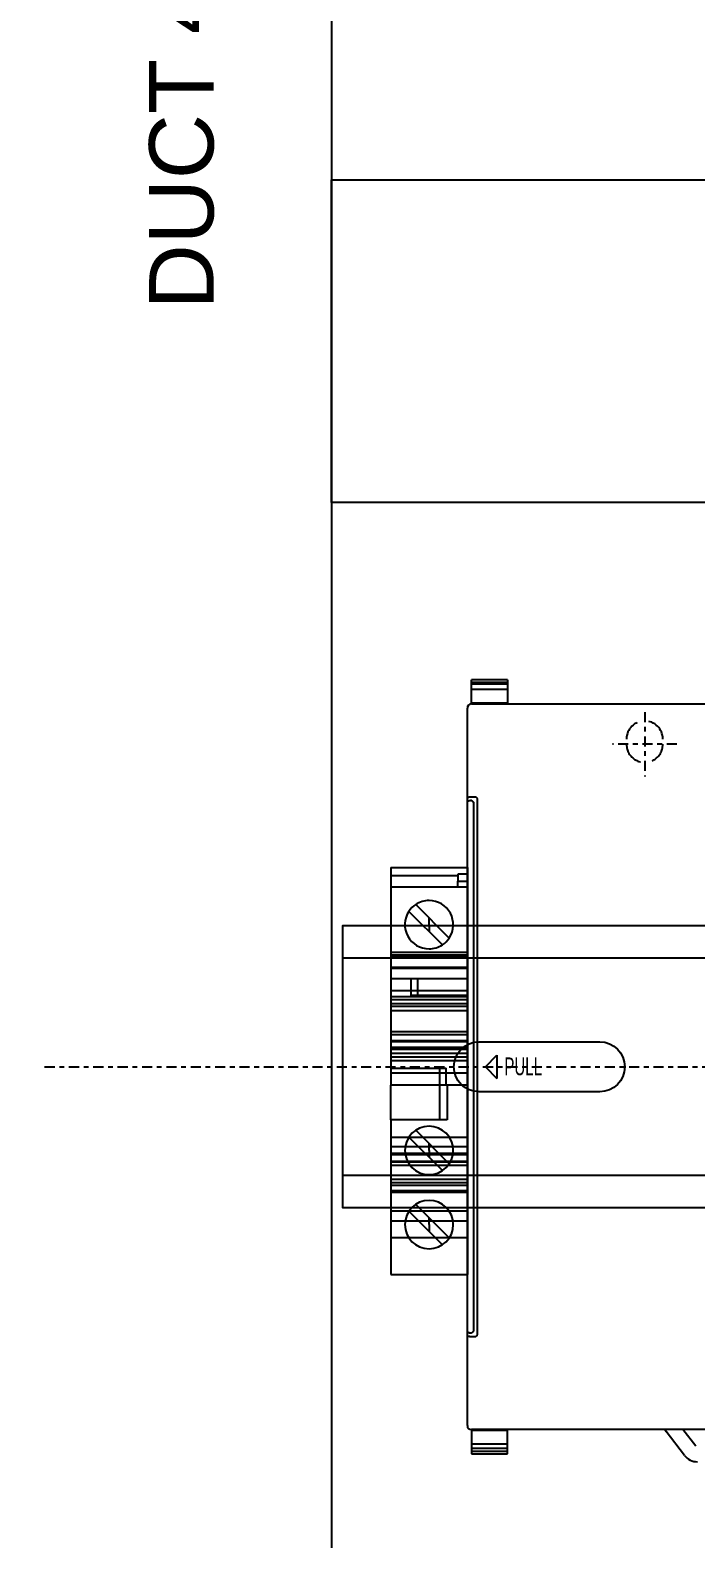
# Model space of a CAD drawing. Header units: millimetres. Extents: x -11 to 5160, y -11 to 2043.
# Drawn here: x 3984.62 to 3998.6, y 1234.25 to 1265.94 of the extents above; entities that cross this region are included whole.
import ezdxf

# ---------------------------------------------------------------- set-up
doc = ezdxf.new("R2010")
doc.units = ezdxf.units.MM
doc.linetypes.add('CENTER', pattern=[2, 1.25, -0.25, 0.25, -0.25])
doc.linetypes.add('DASHED', pattern=[4.5, 3, -1.5])
for name, color, linetype in [('Cable Duct', 160, 'Continuous'), ('Center Line', 6, 'CENTER'), ('MAIN-1', 7, 'Continuous'), ('MAIN-2', 7, 'Continuous')]:
    doc.layers.add(name, color=color, linetype=linetype)
doc.styles.get("Standard").update_dxf_attribs({"font": 'arial.ttf'})

# ---------------------------------------------------------------- blocks, each defined once
blk = doc.blocks.new('*U151')
blk.add_line((1.39, 17.5), (435.05, 17.5))
for points in [[(435.05, -17.5), (1.39, -17.5), (1.39, 17.5), (435.05, 17.5)], [(435.05, -13.5), (1.39, -13.5), (1.39, 13.5), (435.05, 13.5)]]:
    blk.add_lwpolyline(points)
blk.add_lwpolyline([(18.28, 3.1), (33.28, 3.1, -1), (33.28, -3.1), (18.28, -3.1, -1)], format="xyb", close=True)
at = {"layer": 'Center Line'}
blk.add_line((-35.6, 0), (467.82, 0), dxfattribs=at)
blk = doc.blocks.new('FX5U-32MT ES PLC')
at = {"color": 7, "linetype": 'Continuous'}
for p, q in [((4.99999, 47.99998), (0.49999, 47.99998)), ((0.49999, 47.51282), (4.99999, 47.51282)), ((0.49999, 46.83282), (4.99999, 46.83282)), ((0.5, 45.1), (0.5, 48)), ((0.5, 47.71281), (5, 47.71281)), ((5, 48), (5, 45.1)), ((5, 45.1), (0.5, 45.1)), ((0.5, 45), (149.5, 45)), ((1.50002, 45.00001), (1.5, 45.1)), ((2.00002, 45.00001), (2, 45.1)), ((2.50001, 45.00001), (2.50001, 45.10001)), ((3.00001, 45.10001), (3.00001, 45.00001)), ((3.5, 45.1), (3.5, 45.00001)), ((4.49999, 45.00001), (4.5, 45.1)), ((0, -44.5), (0, 44.5)), ((0.49999, 33.50001), (0.94807, 33.50001)), ((0.75195, 32.80002), (0.75195, -32.8)), ((1.19999, 33.24805), (1.19999, -33.24807)), ((2.25901, 0), (3.66204, 1.44337)), ((2.25901, 0), (3.66204, -1.44338)), ((3.66204, 1.44337), (3.66204, -1.44338)), ((0.94807, -33.49999), (0.49999, -33.49999)), ((149.5, -45), (0.5, -45)), ((0.5, -45.1), (0.5, -48)), ((0.5, -45.1), (5, -45.1)), ((1.50002, -45), (1.5, -45.1)), ((2, -45.1), (2.00002, -45)), ((2.50001, -45.09999), (2.50001, -45)), ((3.00001, -45), (3.00001, -45.09999)), ((3.5, -45), (3.5, -45.1)), ((4, -45.1), (4, -45)), ((4.49999, -45), (4.5, -45.1)), ((5, -48), (5, -45.1)), ((26.94959, -48.21764), (24.66339, -45.23865)), ((28.34752, -47.08265), (26.74922, -45)), ((4.99999, -46.83281), (0.49999, -46.83281)), ((4.99999, -47.74167), (0.49999, -47.74167)), ((0.49999, -48), (4.99999, -48)), ((5, -47.34959), (0.5, -47.34959))]:
    blk.add_line(p, q, dxfattribs=at)
at = {"color": 7, "linetype": 'CENTER'}
for p, q in [((22, 44), (22, 36)), ((26, 40), (18, 40))]:
    blk.add_line(p, q, dxfattribs=at)
at = {"color": 7, "linetype": 'Continuous'}
for points in [[(0, 33.36484, -0.139147), (0.002935, 33.382255, -0.105884), (0.014037, 33.396105), (0.028857, 33.406062), (0.044458, 33.413491), (0.061085, 33.419856), (0.078068, 33.425463), (0.095203, 33.430586), (0.112423, 33.435417), (0.12969, 33.44008), (0.146979, 33.44466), (0.16428, 33.449196), (0.180786, 33.453453), (0.19813, 33.457821), (0.215504, 33.462064), (0.232914, 33.46616), (0.250362, 33.470092), (0.268564, 33.473992), (0.286095, 33.477538), (0.304015, 33.480936), (0.321628, 33.484042), (0.339282, 33.48691), (0.356975, 33.489527), (0.374704, 33.491881), (0.392468, 33.49396), (0.410263, 33.495753), (0.427307, 33.49719), (0.445152, 33.498389), (0.463016, 33.499262), (0.480893, 33.499801), (0.498777, 33.500008)], [(0.94807, 33.50001), (0.974199, 33.498446, -0.029036), (1.000136, 33.493893), (1.025128, 33.486532), (1.049321, 33.476514), (1.072262, 33.464141), (1.093963, 33.449505), (1.114163, 33.43284), (1.132739, 33.414274), (1.149461, 33.39402), (1.164108, 33.372313), (1.176535, 33.349268), (1.186508, 33.325171), (1.193899, 33.300053), (1.19841, 33.274364), (1.19999, 33.24805)], [(0.49999, -33.49999), (0.482127, -33.499792), (0.464272, -33.49922), (0.446432, -33.498279), (0.428614, -33.496989), (0.410054, -33.495295), (0.392295, -33.493354), (0.374571, -33.491122), (0.356882, -33.48862), (0.339231, -33.485867), (0.321617, -33.482884), (0.30404, -33.479695), (0.286496, -33.476322), (0.268984, -33.47279), (0.251499, -33.469128), (0.234035, -33.465365), (0.216585, -33.461537), (0.199147, -33.457656), (0.181725, -33.453702), (0.164326, -33.449649), (0.146659, -33.445385), (0.129338, -33.441013), (0.112079, -33.4364), (0.094909, -33.431468), (0.077869, -33.426105), (0.06103, -33.420145), (0.044521, -33.413329), (0.029064, -33.405466), (0.014417, -33.395293, -0.094286), (0.003119, -33.381654, -0.143469), (0, -33.36482)], [(1.19999, -33.24807), (1.19843, -33.274198, -0.02904), (1.19388, -33.300135), (1.186523, -33.325128), (1.176508, -33.349321), (1.164138, -33.372262), (1.149504, -33.393963), (1.132842, -33.414163), (1.114279, -33.432739), (1.094028, -33.449461), (1.072322, -33.464109), (1.049279, -33.476535), (1.025185, -33.486508), (1.000069, -33.493899), (0.974381, -33.49841), (0.94807, -33.49999)]]:
    blk.add_lwpolyline(points, format="xyb", dxfattribs=at)
for points in [[(0, 32.80002), (0.00022, 32.80749), (0.000498, 32.811265), (0.00089, 32.81503), (0.001399, 32.818828), (0.00202, 32.82261), (0.00276, 32.826442), (0.00361, 32.83025), (0.004594, 32.834095), (0.00569, 32.83791), (0.006915, 32.841773), (0.00825, 32.8456), (0.009731, 32.849472), (0.01132, 32.8533), (0.013042, 32.857169), (0.01487, 32.86099), (0.016848, 32.864857), (0.01893, 32.86867), (0.021165, 32.87253), (0.0235, 32.87633), (0.025992, 32.880172), (0.02858, 32.88395), (0.031319, 32.887769), (0.03415, 32.89152), (0.037151, 32.895306), (0.04024, 32.89902), (0.043488, 32.902772), (0.04682, 32.90645), (0.050326, 32.910158), (0.05391, 32.91379), (0.057658, 32.917454), (0.06148, 32.92104), (0.06547, 32.924639), (0.06953, 32.92816), (0.073757, 32.931705), (0.07805, 32.93517), (0.082509, 32.93864), (0.08703, 32.94203), (0.091711, 32.94543), (0.09645, 32.94875), (0.101353, 32.95207), (0.10631, 32.95531), (0.111415, 32.958545), (0.11657, 32.9617), (0.121882, 32.964845), (0.12724, 32.96791), (0.132739, 32.970959), (0.13828, 32.97393), (0.14396, 32.976884), (0.14968, 32.97976), (0.155532, 32.982608), (0.16142, 32.98538), (0.167428, 32.988123), (0.17347, 32.99079), (0.179624, 32.993422), (0.18581, 32.99598), (0.192106, 32.998502), (0.19843, 33.00095), (0.204852, 33.003356), (0.2113, 33.00569), (0.217833, 33.00798), (0.22439, 33.0102), (0.231019, 33.01237), (0.23767, 33.01447), (0.244395, 33.016524), (0.25114, 33.01851), (0.257941, 33.020443), (0.26476, 33.02231), (0.271627, 33.024118), (0.27851, 33.02586), (0.285427, 33.027552), (0.29236, 33.02918), (0.299318, 33.030751), (0.30629, 33.03226), (0.313284, 33.03371), (0.32029, 33.0351), (0.327299, 33.036425), (0.33432, 33.03769), (0.34134, 33.038909), (0.34837, 33.04007), (0.355426, 33.041176), (0.36249, 33.04223), (0.369776, 33.043245), (0.37707, 33.0442), (0.384671, 33.045122), (0.39228, 33.04597), (0.399497, 33.046766), (0.40672, 33.04751), (0.413309, 33.048167), (0.4199, 33.04881), (0.428547, 33.04942), (0.4372, 33.04994), (0.45073, 33.050587), (0.46427, 33.05099), (0.482128, 33.051542), (0.49999, 33.05194)], [(0.49999, 33.05194), (0.509, 33.04514), (0.513529, 33.041677), (0.51804, 33.03819), (0.522579, 33.034636), (0.5271, 33.03106), (0.531649, 33.027431), (0.53618, 33.02378), (0.540734, 33.020076), (0.54527, 33.01635), (0.549824, 33.012571), (0.55436, 33.00877), (0.558909, 33.004916), (0.56344, 33.00104), (0.567979, 32.997116), (0.5725, 32.99317), (0.577029, 32.989186), (0.58154, 32.98518), (0.586055, 32.981131), (0.59055, 32.97706), (0.595045, 32.972946), (0.59952, 32.96881), (0.60399, 32.96465), (0.60844, 32.96047), (0.61288, 32.95625), (0.6173, 32.95201), (0.62171, 32.947745), (0.6261, 32.94346), (0.63047, 32.93915), (0.63482, 32.93482), (0.63915, 32.93047), (0.64346, 32.9261), (0.647745, 32.921715), (0.65201, 32.91731), (0.65625, 32.912885), (0.66047, 32.90844), (0.664666, 32.903985), (0.66884, 32.89951), (0.67296, 32.895045), (0.67706, 32.89056), (0.681105, 32.886099), (0.68513, 32.88162), (0.689166, 32.877075), (0.69318, 32.87251), (0.697233, 32.867847), (0.70126, 32.86316), (0.70503, 32.858773), (0.70878, 32.85437), (0.712143, 32.850388), (0.7155, 32.8464), (0.719666, 32.841313), (0.7238, 32.8362), (0.729997, 32.828393), (0.73611, 32.82052), (0.744058, 32.810292), (0.75195, 32.80002)], [(0.49999, -33.05192), (0.48411, -33.05179), (0.476224, -33.051636), (0.46834, -33.05142), (0.460519, -33.051141), (0.4527, -33.0508), (0.444948, -33.050401), (0.4372, -33.04994), (0.429533, -33.04942), (0.42187, -33.04884), (0.414292, -33.048205), (0.40672, -33.04751), (0.399247, -33.046764), (0.39178, -33.04596), (0.384422, -33.045109), (0.37707, -33.0442), (0.369836, -33.043248), (0.36261, -33.04224), (0.355486, -33.041183), (0.34837, -33.04007), (0.341325, -33.038913), (0.33429, -33.0377), (0.327285, -33.036428), (0.32029, -33.0351), (0.313289, -33.033709), (0.3063, -33.03226), (0.299324, -33.030749), (0.29236, -33.02918), (0.285423, -33.02755), (0.2785, -33.02586), (0.271622, -33.024116), (0.26476, -33.02231), (0.257941, -33.020441), (0.25114, -33.01851), (0.244395, -33.016527), (0.23767, -33.01448), (0.23102, -33.012372), (0.22439, -33.0102), (0.217834, -33.007978), (0.2113, -33.00569), (0.204853, -33.003354), (0.19843, -33.00095), (0.192107, -32.998499), (0.18581, -32.99598), (0.179625, -32.99342), (0.17347, -32.99079), (0.167429, -32.98812), (0.16142, -32.98538), (0.155533, -32.982605), (0.14968, -32.97976), (0.143962, -32.976881), (0.13828, -32.97393), (0.13274, -32.970956), (0.12724, -32.96791), (0.121884, -32.964841), (0.11657, -32.9617), (0.111417, -32.958537), (0.10631, -32.9553), (0.101356, -32.952062), (0.09645, -32.94875), (0.091714, -32.945427), (0.08703, -32.94203), (0.082512, -32.938632), (0.07805, -32.93516), (0.07376, -32.931696), (0.06953, -32.92816), (0.065473, -32.924631), (0.06148, -32.92103), (0.057661, -32.917445), (0.05391, -32.91379), (0.050329, -32.910155), (0.04682, -32.90645), (0.043492, -32.902768), (0.04024, -32.89902), (0.037155, -32.895298), (0.03415, -32.89151), (0.031317, -32.887752), (0.02857, -32.88393), (0.025991, -32.880154), (0.0235, -32.87632), (0.021177, -32.872546), (0.01894, -32.86872), (0.016855, -32.864876), (0.01487, -32.86098), (0.013023, -32.857043), (0.0113, -32.85305), (0.009728, -32.849339), (0.00825, -32.84559), (0.006983, -32.842216), (0.00575, -32.83883), (0.004603, -32.834549), (0.00361, -32.83023), (0.002442, -32.8237), (0.00169, -32.81711), (0.000705, -32.808569), (0, -32.8)], [(0.75195, -32.8), (0.74516, -32.80901), (0.741692, -32.813534), (0.7382, -32.81804), (0.734651, -32.822579), (0.73108, -32.8271), (0.727451, -32.831649), (0.7238, -32.83618), (0.720091, -32.840734), (0.71636, -32.84527), (0.712581, -32.849824), (0.70878, -32.85436), (0.704926, -32.858909), (0.70105, -32.86344), (0.697126, -32.867979), (0.69318, -32.8725), (0.689191, -32.87703), (0.68518, -32.88154), (0.681131, -32.886055), (0.67706, -32.89055), (0.672951, -32.895045), (0.66882, -32.89952), (0.664655, -32.903985), (0.66047, -32.90843), (0.65625, -32.91287), (0.65201, -32.91729), (0.647745, -32.9217), (0.64346, -32.92609), (0.63915, -32.93046), (0.63482, -32.93481), (0.63047, -32.93914), (0.6261, -32.94345), (0.621715, -32.947735), (0.61731, -32.952), (0.612885, -32.95624), (0.60844, -32.96046), (0.60398, -32.964651), (0.5995, -32.96882), (0.595035, -32.972945), (0.59055, -32.97705), (0.586094, -32.98109), (0.58162, -32.98511), (0.57707, -32.989146), (0.5725, -32.99316), (0.567837, -32.997213), (0.56315, -33.00124), (0.558763, -33.005005), (0.55436, -33.00875), (0.550378, -33.012118), (0.54639, -33.01548), (0.541298, -33.019641), (0.53618, -33.02377), (0.528373, -33.029967), (0.5205, -33.03608), (0.510267, -33.044028), (0.49999, -33.05192)]]:
    blk.add_lwpolyline(points, dxfattribs=at)
for centre, radius, start, end in [((0.5, 44.5), 0.5, 90, 180), ((0.52831, 44.50125), 0.510412, 138.55296, 180.14039), ((0.5, -44.5), 0.5, 180, 270), ((26.25, -44.02101), 2, 209.30737, 217.50414), ((28.53621, -47), 2, 217.50414, 270)]:
    blk.add_arc(centre, radius, start, end, dxfattribs=at)
at = {"color": 7, "linetype": 'DASHED'}
for centre, start, end in [((22, 40.65), 0, 180), ((22, 40), 179.99998, 0)]:
    blk.add_arc(centre, 2.25, start, end, dxfattribs=at)
at = {"color": 7, "linetype": 'Continuous', "width": 0.607792}
blk.add_text('PULL', height=2.2, dxfattribs=at).set_placement((4.58993, -1.0515))
blk = doc.blocks.new('*U212')
at = {"layer": 'MAIN-1'}
for p, q in [((0, 24.72), (0, 10.92)), ((0, 24.72), (9.5, 24.72)), ((9.5, 24.72), (9.5, 10.92)), ((2.25, 19.27), (6.4, 15.12)), ((7.25, 15.96), (3.1, 20.12)), ((4.75, 17.62), (4.75, 18.47)), ((4.75, 17.62), (4.75, 16.77)), ((0, 10.92), (0, 9.42)), ((9.5, 10.92), (0, 10.92)), ((0, 9.42), (0, 7.86)), ((9.5, 9.42), (0, 9.42)), ((9.5, 10.92), (9.5, 9.42)), ((9.5, 9.42), (9.5, 7.86)), ((0, 7.86), (0, 6.96)), ((0, 7.86), (9.5, 7.86)), ((9.5, 7.86), (9.5, 6.96)), ((0, 6.96), (0, 1.68)), ((0, 6.96), (9.5, 6.96)), ((9.5, 6.96), (9.5, 1.68)), ((0, 1.68), (0, 0.78)), ((0, 1.68), (9.5, 1.68)), ((0, 0.78), (0, -0.78)), ((0, 0.78), (9.5, 0.78)), ((9.5, 1.68), (9.5, 0.78)), ((9.5, 0.78), (9.5, -0.78)), ((0, -0.78), (0, -2.28)), ((9.5, -0.78), (0, -0.78)), ((9.5, -0.78), (9.5, -2.28)), ((0, -6.58), (0, -2.28)), ((9.5, -2.28), (0, -2.28)), ((6.04, -2.28), (6.04, -6.58)), ((7, -2.28), (7, -6.58)), ((9.5, -2.28), (9.5, -25.78)), ((0, -6.58), (0, -25.78)), ((7, -6.58), (0, -6.58)), ((6.4, -12.88), (2.25, -8.73)), ((3.1, -7.88), (7.25, -12.04)), ((4.75, -10.38), (4.75, -9.53)), ((4.75, -10.38), (4.75, -11.23)), ((2.25, -17.93), (6.4, -22.08)), ((7.25, -21.24), (3.1, -17.08)), ((4.75, -19.58), (4.75, -18.73)), ((4.75, -19.58), (4.75, -20.43)), ((0, -25.78), (9.5, -25.78))]:
    blk.add_line(p, q, dxfattribs=at)
for centre, start, end in [((4.75, 17.62), 90, 123.463), ((4.75, 17.62), 326.5369, 90), ((4.75, 17.62), 146.537, 270), ((4.75, 17.62), 123.463, 146.537), ((4.75, 17.62), 270, 303.4631), ((4.75, 17.62), 303.4631, 326.5369), ((4.75, -10.38), 90, 270), ((4.75, -10.38), 270, 90), ((4.75, -19.58), 90, 270), ((4.75, -19.58), 270, 90)]:
    blk.add_arc(centre, 3, start, end, dxfattribs=at)
at = {"layer": 'MAIN-2'}
for p, q in [((0, 24.72), (0, 24.72)), ((0, 24.72), (0, 24.72)), ((9.5, 24.72), (9.5, 24.72)), ((9.5, 24.72), (9.5, 24.72)), ((0, 23.72), (0, 23.72)), ((0, 23.72), (8.3, 23.72)), ((8.3, 23.87), (8.3, 23.03)), ((9.5, 23.87), (8.3, 23.87)), ((8.3, 23.72), (8.3, 23.72)), ((8.3, 22.32), (8.3, 23.03)), ((8.3, 23.03), (9.5, 23.03)), ((0, 22.32), (0, 22.32)), ((0, 22.32), (9.5, 22.32)), ((8.3, 22.32), (8.3, 22.32)), ((9.5, 22.32), (9.5, 22.32)), ((2.25, 19.27), (2.25, 19.27)), ((2.25, 19.27), (2.25, 19.27)), ((3.1, 20.12), (3.1, 20.12)), ((3.1, 20.12), (3.1, 20.12)), ((6.4, 15.12), (6.4, 15.12)), ((6.4, 15.12), (6.4, 15.12)), ((7.25, 15.96), (7.25, 15.96)), ((7.25, 15.96), (7.25, 15.96)), ((0, 14.17), (0, 14.17)), ((9.5, 14.17), (0, 14.17)), ((9.5, 13.83), (0, 13.83)), ((0, 13.71), (9.5, 13.71)), ((9.5, 13.62), (0, 13.62)), ((9.5, 14.17), (9.5, 14.17)), ((0, 12.32), (0, 12.32)), ((0, 12.32), (0, 12.32)), ((9.5, 12.32), (0, 12.32)), ((9.5, 12.17), (0, 12.17)), ((9.5, 12.32), (9.5, 12.32)), ((9.5, 12.32), (9.5, 12.32)), ((0, 10.92), (0, 10.92)), ((0, 9.42), (0, 9.42)), ((2.5, 10.92), (2.5, 8.82)), ((3.36, 8.82), (3.36, 10.92)), ((9.5, 10.92), (9.5, 10.92)), ((9.5, 10.92), (9.5, 10.92)), ((9.5, 9.42), (9.5, 9.42)), ((9.5, 8.67), (0, 8.67)), ((9.5, 8.32), (0, 8.32)), ((9.5, 8.82), (2.5, 8.82)), ((9.5, 8.82), (9.5, 8.82)), ((0, 7.47), (0, 7.47)), ((9.5, 7.47), (0, 7.47)), ((9.5, 7.47), (9.5, 7.47)), ((9.5, 4.32), (0, 4.32)), ((9.5, 3.97), (0, 3.97)), ((9.5, 3.22), (0, 3.22)), ((9.5, 3.1), (0, 3.1)), ((9.5, 2.39), (0, 2.39)), ((0, 2.16), (9.5, 2.16)), ((0, 2.12), (0, 2.12)), ((9.5, 2.12), (0, 2.12)), ((9.5, 2.12), (9.5, 2.12)), ((0, 1.17), (0, 1.17)), ((9.5, 1.17), (0, 1.17)), ((9.5, 1.17), (9.5, 1.17)), ((0, -0.18), (0, -0.18)), ((0, -0.18), (6.89, -0.18)), ((0, -0.78), (0, -0.78)), ((6.04, -0.18), (6.04, -2.28)), ((6.89, -2.28), (6.89, -0.18)), ((9.5, -0.78), (9.5, -0.78)), ((0, -2.28), (0, -2.28)), ((9.5, -2.28), (9.5, -2.28)), ((0, -6.58), (0, -6.58)), ((4.75, -7.38), (4.75, -7.38)), ((0, -8.78), (0, -8.78)), ((9.5, -8.78), (0, -8.78)), ((2.25, -8.73), (2.25, -8.73)), ((3.1, -7.88), (3.1, -7.88)), ((9.5, -8.78), (9.5, -8.78)), ((0, -9.89), (0, -9.89)), ((0, -9.89), (9.5, -9.89)), ((9.5, -10.75), (0, -10.75)), ((9.5, -10.87), (0, -10.87)), ((9.5, -10.91), (0, -10.91)), ((9.5, -9.89), (9.5, -9.89)), ((0, -11.73), (9.5, -11.73)), ((0, -11.79), (9.5, -11.79)), ((0, -12.21), (9.5, -12.21)), ((9.5, -12.23), (0, -12.23)), ((6.4, -12.88), (6.4, -12.88)), ((7.25, -12.04), (7.25, -12.04)), ((0, -13.45), (9.5, -13.45)), ((0, -13.45), (9.5, -13.45)), ((0, -13.95), (9.5, -13.95)), ((9.5, -14.38), (0, -14.38)), ((0, -14.7), (9.5, -14.7)), ((4.75, -13.38), (4.75, -13.38)), ((9.5, -15.4), (0, -15.4)), ((0, -15.58), (0, -15.58)), ((9.5, -15.58), (0, -15.58)), ((4.75, -16.58), (4.75, -16.58)), ((9.5, -15.58), (9.5, -15.58)), ((0, -17.88), (0, -17.88)), ((0, -17.88), (9.5, -17.88)), ((2.25, -17.93), (2.25, -17.93)), ((3.1, -17.08), (3.1, -17.08)), ((9.5, -17.88), (9.5, -17.88)), ((0, -19.13), (0, -19.13)), ((0, -19.13), (9.5, -19.13)), ((9.5, -19.13), (9.5, -19.13)), ((0, -21.18), (0, -21.18)), ((0, -21.18), (9.5, -21.18)), ((6.4, -22.08), (6.4, -22.08)), ((7.25, -21.24), (7.25, -21.24)), ((9.5, -21.18), (9.5, -21.18)), ((4.75, -22.58), (4.75, -22.58)), ((0, -25.78), (0, -25.78)), ((9.5, -25.78), (9.5, -25.78))]:
    blk.add_line(p, q, dxfattribs=at)
blk = doc.blocks.new('*U224')
at = {"layer": 'Cable Duct'}
for points in [[(-40, 400), (0, 400), (0, -546), (-40, -546)], [(0, 220), (440, 220), (440, 180), (0, 180)]]:
    blk.add_lwpolyline(points, close=True, dxfattribs=at)
for name, p in [('FX5U-32MT ES PLC', (16.848, 110)), ('*U212', (7.348, 110)), ('*U151', (0, 110))]:
    blk.add_blockref(name, p)
at = {"insert": (-22.635, 164.393), "char_height": 8, "attachment_point": 1, "rotation": 90}
blk.add_mtext_dynamic_manual_height_columns('\\pxqc;DUCT 40X60', width=145.58721, gutter_width=12.5, heights=[0], dxfattribs=at)

msp = doc.modelspace()

# ---------------------------------------------------------------- block references
at = {"xscale": 0.1693510201669083, "yscale": 0.1693510201669083, "zscale": 0.1693510201669083}
msp.add_blockref('*U224', (3990.947, 1225.535), dxfattribs=at)

doc.saveas('drawing.dxf')
